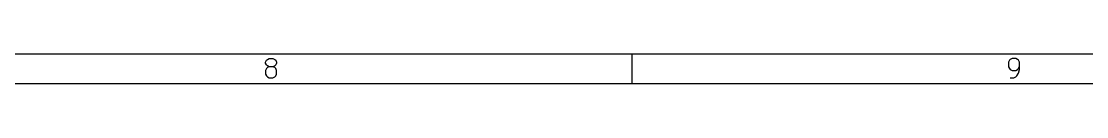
# Model space of a CAD drawing. Extents: x 10 to 584, y -410 to -10.
# Drawn here: x 368.9 to 440.6, y -12 to -10 of the extents above; entities that cross this region are included whole.
import ezdxf

# ---------------------------------------------------------------- set-up
doc = ezdxf.new("R2010")
doc.units = 0
doc.layers.add('BLACK', color=7, linetype='CONTINUOUS')

msp = doc.modelspace()

# ---------------------------------------------------------------- linework, layer by layer
at = {"layer": 'BLACK', "linetype": 'CONTINUOUS'}
for p, q in [((584.004, -10), (10, -10)), ((410, -12), (410, -10)), ((385.323, -10.5357), (385.385, -10.4119)), ((385.323, -10.5976), (385.323, -10.5357)), ((385.385, -10.7214), (385.323, -10.5976)), ((385.385, -10.4119), (385.446, -10.35)), ((385.446, -10.7833), (385.385, -10.7214)), ((385.446, -10.35), (385.57, -10.2881)), ((385.57, -10.2881), (385.818, -10.2881)), ((385.818, -10.2881), (385.942, -10.35)), ((385.942, -10.35), (386.004, -10.4119)), ((386.004, -10.7214), (385.942, -10.7833)), ((386.004, -10.4119), (386.065, -10.5357)), ((386.065, -10.5976), (386.004, -10.7214)), ((386.065, -10.5357), (386.065, -10.5976)), ((435.385, -10.4119), (435.323, -10.5357)), ((435.323, -10.5357), (435.323, -10.8452)), ((435.446, -10.35), (435.385, -10.4119)), ((435.57, -10.2881), (435.446, -10.35)), ((435.818, -10.2881), (435.57, -10.2881)), ((435.942, -10.35), (435.818, -10.2881)), ((436.004, -10.4119), (435.942, -10.35)), ((436.065, -10.5357), (436.004, -10.4119)), ((436.065, -11.031), (436.065, -10.5357)), ((385.385, -10.969), (385.323, -11.0929)), ((385.323, -11.0929), (385.323, -11.3405)), ((385.323, -11.3405), (385.385, -11.4643)), ((385.446, -10.9071), (385.385, -10.969)), ((385.385, -11.4643), (385.446, -11.5262)), ((385.57, -10.8452), (385.446, -10.7833)), ((385.57, -10.8452), (385.446, -10.9071)), ((385.818, -10.8452), (385.57, -10.8452)), ((385.942, -10.7833), (385.818, -10.8452)), ((385.942, -10.9071), (385.818, -10.8452)), ((386.004, -10.969), (385.942, -10.9071)), ((385.942, -11.5262), (386.004, -11.4643)), ((386.065, -11.0929), (386.004, -10.969)), ((386.004, -11.4643), (386.065, -11.3405)), ((386.065, -11.3405), (386.065, -11.0929)), ((435.323, -10.8452), (435.385, -10.969)), ((435.385, -10.969), (435.446, -11.031)), ((435.446, -11.031), (435.57, -11.0929)), ((435.57, -11.0929), (435.818, -11.0929)), ((435.818, -11.0929), (435.942, -11.031)), ((435.818, -11.5262), (435.88, -11.4643)), ((435.88, -11.4643), (436.004, -11.2786)), ((435.942, -11.031), (436.004, -10.969)), ((436.004, -10.969), (436.065, -10.8452)), ((436.004, -11.2786), (436.065, -11.031)), ((582.004, -12), (12, -12)), ((385.446, -11.5262), (385.57, -11.5881)), ((385.57, -11.5881), (385.818, -11.5881)), ((385.818, -11.5881), (385.942, -11.5262)), ((435.446, -11.5881), (435.694, -11.5881)), ((435.694, -11.5881), (435.818, -11.5262))]:
    msp.add_line(p, q, dxfattribs=at)

doc.saveas('drawing.dxf')
